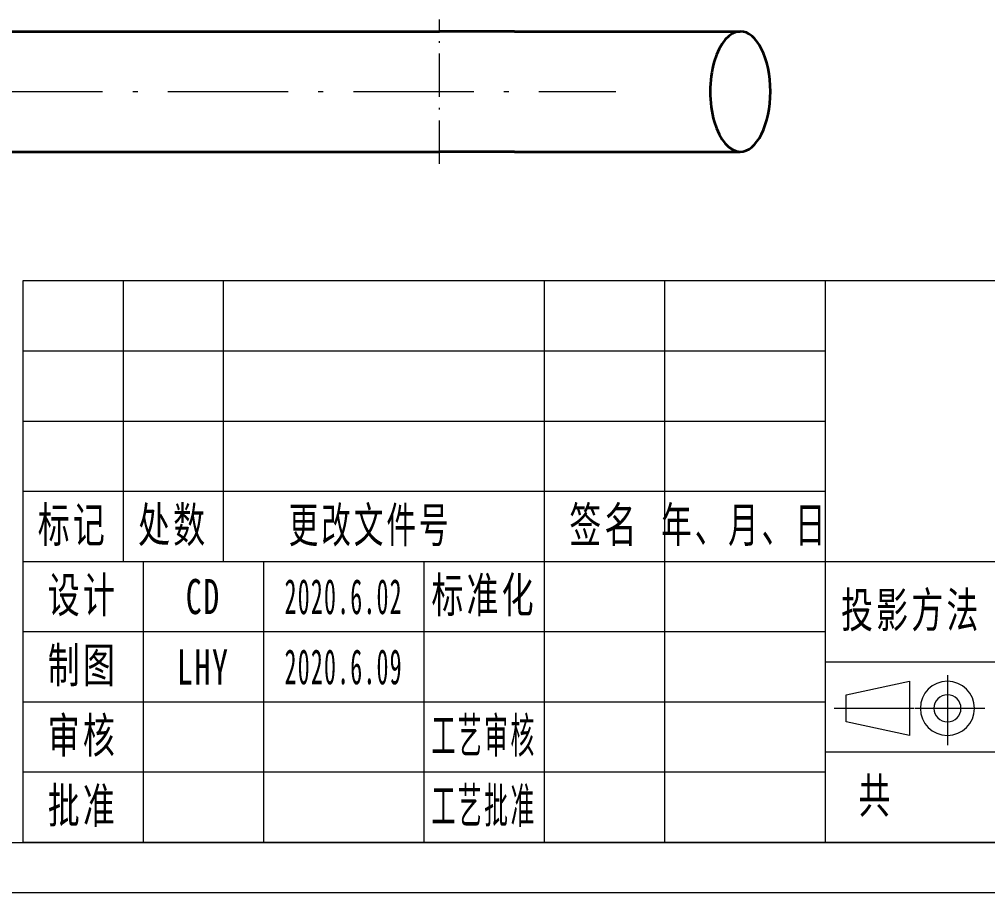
# Model space of a CAD drawing. Header units: millimetres. Extents: x -15766 to 80009, y -9701 to 15159.
# Drawn here: x -4992.8 to -4896.3, y 11134.1 to 11221.2 of the extents above; entities that cross this region are included whole.
import ezdxf

# ---------------------------------------------------------------- set-up
doc = ezdxf.new("R2010")
doc.units = ezdxf.units.MM
doc.linetypes.add('CENTER-HOKUTO_1', pattern=[16, 13, -1, 1, -1])
doc.linetypes.add('DASHDOT', pattern=[18.5, 12, -3, 0.5, -3])
for name, color, linetype, lineweight in [('AM_7', 2, 'CENTER-HOKUTO_1', 18), ('AM_VIS', 7, 'Continuous', 18), ('CDRAFT0', 7, 'Continuous', 18), ('word_dim', 9, 'Continuous', 18), ('尺寸线层', 3, 'Continuous', 18), ('粗实线层_1', 7, 'Continuous', 15), ('细实线层', 7, 'Continuous', 18)]:
    doc.layers.add(name, color=color, linetype=linetype, lineweight=lineweight)
doc.styles.add('UserTxtStyle1', font='', dxfattribs={"width": 0.618357})
doc.styles.add('UserTxtStyle2', font='', dxfattribs={"width": 0.634692})
doc.styles.add('标准', font='', dxfattribs={"width": 0.667})
doc.styles.get('UserTxtStyle1').set_extended_font_data('宋体')
doc.styles.get('UserTxtStyle2').set_extended_font_data('宋体')
doc.styles.get('标准').set_extended_font_data('宋体')

# ---------------------------------------------------------------- blocks, each defined once
blk = doc.blocks.new('*X36')
at = {"layer": 'CDRAFT0'}
blk.add_line((0, 0), (420, 0), dxfattribs=at)
at = {"layer": '粗实线层_1'}
blk.add_line((25, 5), (415, 5), dxfattribs=at)

msp = doc.modelspace()

# ---------------------------------------------------------------- linework, layer by layer
at = {"layer": 'AM_7', "linetype": 'DASHDOT', "lineweight": 13, "ltscale": 0.360001}
msp.add_line((-4950.92949, 11206.79364), (-4950.92949, 11221.19367), dxfattribs=at)
at = {"layer": 'AM_7', "linetype": 'DASHDOT', "lineweight": 13}
msp.add_line((-5144.50859, 11213.99372), (-4933.33183, 11213.99372), dxfattribs=at)
at = {"layer": 'AM_VIS', "lineweight": 35}
for p, q in [((-5086.91045, 11219.99372), (-4950.92949, 11219.99372)), ((-4943.42949, 11219.99372), (-4920.92949, 11219.99372)), ((-5126.91045, 11207.99372), (-4950.92949, 11207.99372)), ((-4943.42949, 11207.99372), (-4920.92949, 11207.99372))]:
    msp.add_line(p, q, dxfattribs=at)
at = {"layer": 'AM_VIS', "lineweight": 35, "ltscale": 0.1875}
for p, q in [((-4943.42949, 11219.99372), (-4950.92949, 11219.99372)), ((-4943.42949, 11207.99372), (-4950.92949, 11207.99372))]:
    msp.add_line(p, q, dxfattribs=at)
at = {"layer": 'AM_VIS', "lineweight": 35}
for start_param, end_param in [(3.14159265, 6.28318531), (1.57079633, 3.14159265), (0, 1.57079633)]:
    msp.add_ellipse((-4920.92949, 11213.99372), major_axis=(0, -6), ratio=0.5, start_param=start_param, end_param=end_param, dxfattribs=at)
at = {"layer": '粗实线层_1'}
for p, q in [((-4812.47404, 11195.10436), (-4992.47404, 11195.10436)), ((-4992.47404, 11195.10436), (-4992.47404, 11139.10436)), ((-4912.47404, 11195.10436), (-4912.47404, 11139.10436)), ((-4862.47404, 11167.10436), (-4992.47404, 11167.10436)), ((-4952.47404, 11167.10436), (-4952.47404, 11139.10436)), ((-4912.47404, 11160.10436), (-4992.47404, 11160.10436)), ((-4912.47404, 11153.10436), (-4992.47404, 11153.10436)), ((-4862.47404, 11148.10436), (-4912.47404, 11148.10436)), ((-4912.47404, 11146.10436), (-4992.47404, 11146.10436)), ((-4812.47404, 11139.10436), (-4992.47404, 11139.10436))]:
    msp.add_line(p, q, dxfattribs=at)
at = {"layer": '细实线层'}
for p, q in [((-4982.47404, 11195.10436), (-4982.47404, 11167.10436)), ((-4972.47404, 11195.10436), (-4972.47404, 11167.10436)), ((-4940.47404, 11195.10436), (-4940.47404, 11139.10436)), ((-4928.47404, 11195.10436), (-4928.47404, 11139.10436)), ((-4912.47404, 11188.10436), (-4992.47404, 11188.10436)), ((-4912.47404, 11181.10436), (-4992.47404, 11181.10436)), ((-4912.47404, 11174.10436), (-4992.47404, 11174.10436)), ((-4980.47404, 11167.10436), (-4980.47404, 11139.10436)), ((-4968.47404, 11167.10436), (-4968.47404, 11139.10436)), ((-4862.47404, 11157.10436), (-4912.47404, 11157.10436))]:
    msp.add_line(p, q, dxfattribs=at)
at = {"layer": '细实线层', "color": 2, "linetype": 'CENTER-HOKUTO_1', "lineweight": 18}
for p, q in [((-4900.27591, 11155.80419), (-4900.27591, 11148.82739)), ((-4903.626, 11152.48319), (-4911.58406, 11152.48319)), ((-4896.56357, 11152.48319), (-4903.51923, 11152.48319))]:
    msp.add_line(p, q, dxfattribs=at)
at = {"layer": '细实线层', "color": 3}
for p, q in [((-4910.37237, 11153.83319), (-4904.04532, 11155.18319)), ((-4904.04532, 11155.18319), (-4904.04532, 11149.78319)), ((-4910.37237, 11151.13319), (-4910.37237, 11153.83319)), ((-4904.04532, 11149.78319), (-4910.37237, 11151.13319))]:
    msp.add_line(p, q, dxfattribs=at)
for radius in [2.7, 1.35]:
    msp.add_arc((-4900.27591, 11152.48319), radius, 0, 359.9893827, dxfattribs=at)

# ---------------------------------------------------------------- block references
at = {"layer": 'word_dim'}
msp.add_blockref('*X36', (-5227.47404, 11134.10436), dxfattribs=at)

# ---------------------------------------------------------------- texts
at = {"layer": '尺寸线层', "char_height": 3.5, "attachment_point": 5, "line_spacing_factor": 1.15057}
for s, insert, width, style in [('\\T1.1;标记', (-4987.47404, 11170.60436), 18, '标准'), ('\\T1.1;处数', (-4977.47404, 11170.60436), 18, '标准'), ('\\T1.1;更改文件号', (-4957.84062, 11170.58037), 30, 'UserTxtStyle1'), ('\\T1.1;签名', (-4934.47404, 11170.60436), 22, '标准'), ('\\T1.1;年、月、日', (-4920.47404, 11170.60436), 30, 'UserTxtStyle2'), ('\\T1.1;设计', (-4986.47404, 11163.60436), 22, '标准'), ('\\T1.1;标准化', (-4946.47404, 11163.60436), 22, '标准'), ('{\\T1.1;CD}', (-4974.47404, 11163.60436), 22, '标准'), ('{\\W0.5;\\T1.1;2020.6.02}', (-4960.47404, 11163.60436), 16, '标准'), ('\\T1.1;投影方法', (-4903.87904, 11162.10436), 22, '标准'), ('\\T1.1;制图', (-4986.47404, 11156.60436), 22, '标准'), ('{\\T1.1;LHY}', (-4974.47404, 11156.60436), 22, '标准'), ('{\\W0.5;\\T1.1;2020.6.09}', (-4960.47404, 11156.60436), 16, '标准'), ('\\T1.1;审核', (-4986.47404, 11149.60436), 22, '标准'), ('{\\W0.5;\\T1.1;工艺审核}', (-4946.47404, 11149.60436), 22, '标准'), ('\\T1.1;共', (-4907.40271, 11143.60436), 8, '标准'), ('{\\T1.1;批准}', (-4986.47404, 11142.60436), 22, '标准'), ('{\\W0.5;\\T1.1;工艺批准}', (-4946.47404, 11142.60436), 22, '标准')]:
    msp.add_mtext(s, dxfattribs=dict(at, insert=insert, width=width, style=style))

doc.saveas('drawing.dxf')
